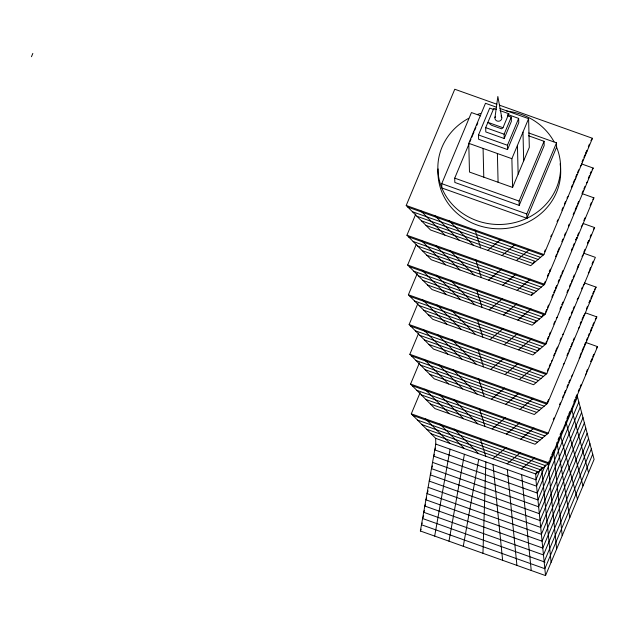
<?xml version="1.0" encoding="UTF-8"?>
<svg xmlns="http://www.w3.org/2000/svg" width="629" height="629" viewBox="0 0 629 629"><rect width="100%" height="100%" fill="white"/><g stroke="black" fill="none" stroke-linecap="round" stroke-linejoin="round"><path stroke-width="0.94" d="M482.954 553.292L485.863 461.93M494.96 117.694L497.846 96.504L501.745 117.426M576.99 395.098L594.098 459.351L545.54 575.59L420.369 530.994L435.795 444.098L435.653 438.35L411.295 413.827L420.18 392.575M434.67 536.089L450.097 449.192M448.98 541.184L464.406 454.287M463.282 546.286L478.708 459.382M31.45 56.728L32.834 53.41M499.473 105.169L592.455 138.294L543.904 254.533L530.703 265.674L430.558 229.994L406.208 205.479L454.767 89.239L496.784 104.21M581.566 163.917L593.186 168.061L544.628 284.3L531.426 295.433L431.29 259.761L406.932 235.238L415.816 213.986M582.289 193.685L593.91 197.828L545.359 314.06L532.158 325.201L432.013 289.521L407.663 265.006L416.17 244.634M528.769 132.978L556.5 142.862L556.602 147.17L526.898 218.279L441.849 187.985L441.747 183.668L471.451 112.56L480.698 115.854M499.992 108.455L528.604 118.653L529.311 147.383L512.588 187.411L469.478 172.055L468.77 143.326L485.494 103.29L496.367 107.166M528.431 135.73L544.069 141.297L544.171 145.606L519.2 205.384L454.822 182.449L454.72 178.141L469.092 143.719M469.855 141.91L470.987 139.19M471.742 137.381L474.014 131.948M474.769 130.14L475.909 127.42M476.664 125.611L477.796 122.891M583.02 223.444L594.641 227.588L546.082 343.827L532.881 354.968L432.744 319.288L408.386 294.773L417.271 273.513M507.807 114.533L518.658 118.401L518.76 122.71L507.54 149.568L478.614 139.261L478.512 134.952L489.732 108.094L494.252 109.705M507.579 115.783L511.267 117.096L511.369 121.405L504.222 138.514L485.8 131.948L485.69 127.64L493.765 108.385L496.423 109.328M583.743 253.212L595.364 257.355L546.813 373.595L533.612 384.728L433.467 349.056L409.117 324.533L417.994 303.28M502.98 127.726L487.923 122.364L491.516 125.234L501.549 128.811L502.98 127.726L508.822 113.747L499.969 110.594M584.475 282.979L596.095 287.123L547.537 403.354L534.336 414.495L434.199 378.815L409.841 354.3L418.725 333.048M504.222 138.514L504.12 134.205L511.267 117.096M507.54 149.568L507.438 145.26L518.658 118.401M586.094 313.061L596.819 316.882L548.268 433.122L535.067 444.263L434.922 408.583L410.572 384.067L419.449 362.807M512.588 187.411L511.88 158.681L528.604 118.653M519.2 205.384L519.09 201.076L544.069 141.297M526.898 218.279L526.795 213.97L556.5 142.862M435.504 448.123L434.765 449.9L536.576 486.17L545.453 464.917M434.395 454.366L433.656 456.135L537.26 493.05L577.453 396.836M432.548 465.955L431.439 468.613L538.644 506.801L580.229 407.254M431.069 473.079L430.33 474.848L539.336 513.681L581.613 412.467M429.961 479.314L429.222 481.091L540.02 520.56L583.004 417.672M428.121 490.911L427.012 493.561L541.404 534.32L585.78 428.097M426.643 498.034L425.904 499.803L542.096 541.199L587.164 433.302M425.534 504.269L424.795 506.038L542.78 548.079L588.555 438.515M424.426 510.504L423.687 512.281L543.472 554.951L589.939 443.72M423.694 515.859L422.578 518.516L545.06 562.153M422.216 522.982L421.477 524.759L544.856 568.71L592.715 454.146M420.369 530.994L421.108 529.225M533.903 261.821L533.164 263.59L426.014 225.418M544.486 251.742L545.225 249.972M550.776 236.685L551.515 234.916M557.066 221.628L557.805 219.859M561.846 210.188L562.939 207.562M564.402 204.071L565.502 201.445M571.344 187.466L572.437 184.84M573.168 183.094L574.261 180.468M575.739 176.93L576.848 174.272M577.595 172.503L578.704 169.846M582.029 161.873L583.138 159.216M583.877 157.447L584.994 154.789M585.733 153.02L586.841 150.362M588.319 146.816L589.428 144.159M531.426 295.433L532.165 293.664M545.217 281.509L543.739 285.047L408.583 236.897M547.434 276.194L548.543 273.536M550.399 269.11L549.282 271.767L550.178 271.013M555.572 256.711L556.689 254.053M557.428 252.284L559.275 247.857M561.846 241.701L562.939 239.075M564.402 235.584L565.495 232.958M568.419 225.968L569.151 224.223M573.161 214.607L574.261 211.981M575.732 208.466L576.84 205.809M577.579 204.04L578.688 201.382M582.022 193.41L583.13 190.752M583.869 188.983L584.978 186.326M588.312 178.353L589.42 175.695M590.159 173.926L591.268 171.269M535.358 321.356L534.619 323.125L427.468 284.953M542.741 315.121L542.001 316.89L413.851 271.233M545.571 312.157L546.68 309.499M547.427 307.73L548.535 305.073M551.861 297.1L552.97 294.443M553.709 292.674L554.825 290.016M556.673 285.59L555.564 288.247L556.453 287.492M558.151 282.044L559.26 279.386M559.999 277.617L561.115 274.959M561.839 273.214L562.939 270.588M571.336 250.491L572.429 247.865M573.161 246.12L574.253 243.494M576.824 237.345L575.716 240.003L577.265 237.676M577.564 235.576L578.68 232.919M583.854 220.52L584.962 217.862M590.144 205.463L591.252 202.805M538.542 349.04L537.803 350.809L423.655 310.144M546.672 341.036L545.194 344.582L410.037 296.424M547.411 339.267L548.519 336.609M549.259 334.84L550.367 332.183M553.701 324.21L554.809 321.553M559.991 309.154L561.099 306.496M562.931 302.101L561.839 304.727L562.735 303.972M566.949 292.493L568.05 289.867M569.504 286.368L570.605 283.75M571.329 282.004L572.429 279.378M573.161 277.633L574.253 275.007M577.556 267.105L578.664 264.455M583.846 252.056L584.954 249.398M587.911 242.314L588.65 240.537M590.136 236.999L591.244 234.342M547.395 370.803L548.512 368.146M549.251 366.377L550.359 363.719M553.685 355.747L554.794 353.089M555.541 351.32L556.649 348.663M559.975 340.69L561.084 338.032M568.773 319.634L569.866 317.008M571.329 313.517L572.421 310.891M573.153 309.146L574.253 306.52M581.613 288.9L582.352 287.131M589.774 269.361L590.529 267.561M592.031 263.968L593.155 261.271M548.496 399.682L546.648 404.109L411.492 355.959M566.949 355.519L568.042 352.893M568.773 351.147L569.866 348.521M571.329 345.03L572.421 342.404M573.153 340.659L574.246 338.032M580.119 323.982L581.227 321.325M581.967 319.556L583.075 316.898M586.409 308.925L587.517 306.268M590.104 300.072L588.996 302.73L590.545 300.403M590.851 298.295L591.96 295.638M592.699 293.869L593.807 291.211M553.292 419.7L554.031 417.931M559.582 404.651L560.321 402.875M562.538 397.567L563.655 394.91M564.386 393.149L565.479 390.523M566.941 387.032L568.034 384.405M568.765 382.66L569.866 380.034M580.103 355.519L581.22 352.861M581.959 351.092L583.806 346.658M584.545 344.889L585.654 342.231M586.393 340.462L587.502 337.804M588.249 336.035L589.357 333.378M590.835 329.832L591.944 327.174M592.683 325.405L593.792 322.748M536.529 472.253L535.79 474.022L535.932 479.77L545.54 575.59M540.374 469.148L535.932 479.77L435.795 444.098M541.459 468.102L540.712 469.871L426.564 429.206M549.211 460.978L548.103 463.636L412.946 415.486M549.95 459.209L551.059 456.552M551.798 454.783L553.654 450.356L554.542 449.601M558.088 439.726L559.197 437.069M560.683 433.53L561.791 430.873M566.941 418.544L568.034 415.918M568.765 414.173L569.858 411.547M573.876 401.939L574.969 399.313M575.7 397.567L576.801 394.941M578.255 391.45L579.356 388.824M580.095 387.055L581.204 384.398M586.385 371.998L587.494 369.341M590.82 361.368L591.936 358.711M592.675 356.942L593.784 354.284M435.653 438.35L535.79 474.022L548.991 462.889L597.55 346.65L585.929 342.506M578.845 402.049L537.952 499.929L432.548 462.37M584.388 422.885L540.712 527.44L428.121 487.326M544.164 561.831L591.323 448.933M507.375 116.208L508.822 113.747M590.906 140.621L592.455 138.294M585.874 153.13L586.912 151.581M580.323 166.41L581.361 164.861M574.78 179.697L575.81 178.149M592.156 169.61L593.186 168.061M586.605 182.89L587.635 181.341M574.992 210.235L576.534 207.916M592.88 199.369L593.91 197.828M581.267 226.715L582.816 224.396M593.611 229.137L594.641 227.588M587.541 243.195L589.09 240.876M581.99 256.483L583.539 254.155M576.958 268.992L577.988 267.443M588.272 272.962L589.821 270.635M583.24 285.472L584.27 283.923M577.17 299.53L578.719 297.21M594.547 289.442L596.095 287.123M583.445 316.01L584.994 313.69M578.413 328.519L579.451 326.97M595.278 319.21L596.819 316.882M590.238 331.719L591.276 330.17M584.695 344.999L585.725 343.45M579.144 358.286L580.174 356.737M596.52 348.199L597.55 346.65M590.969 361.478L591.999 359.93M585.418 374.766L586.448 373.217M566.957 197.954L568.176 196.413M570.597 346.776L571.816 345.235M571.321 376.543L572.547 375.002M487.782 250.381L500.983 239.24M502.091 255.476L515.293 244.343M488.513 280.149L501.714 269.008M516.393 260.571L529.594 249.438M502.815 285.244L516.016 274.102M489.236 309.908L502.437 298.775M517.124 290.339L530.326 279.197M503.546 315.011L516.747 303.87M489.967 339.676L503.169 328.535M517.848 320.106L531.049 308.965M504.269 344.771L517.47 333.637M490.691 369.443L503.892 358.302M518.579 349.866L531.78 338.732M556.288 318.015L557.184 317.26M505.001 374.538L518.202 363.397M562.57 334.494L563.458 333.74M491.422 399.203L504.623 388.069M519.302 379.633L532.504 368.492M557.019 347.774L557.907 347.019M551.468 361.062L552.356 360.307M505.724 404.305L518.925 393.164M563.293 364.254L564.189 363.507M492.145 428.97L505.346 417.829M520.034 409.4L533.235 398.259M506.455 434.065L519.656 422.932M492.877 458.738L506.078 447.596M520.757 439.16L533.958 428.027M507.178 463.832L520.38 452.691M521.488 468.927L534.689 457.786M485.69 127.64L504.12 134.205M478.512 134.952L507.438 145.26M468.77 143.326L511.88 158.681M454.72 178.141L519.09 201.076M441.747 183.668L526.795 213.97M406.208 205.479L543.904 254.533M407.851 207.13L543.008 255.288M412.396 211.706L540.547 257.363M416.933 216.274L538.086 259.439M421.477 220.85L535.625 261.515M406.932 235.238L544.628 284.3M413.119 241.473L541.278 287.131M417.664 246.041L538.809 289.206M422.201 250.617L536.348 291.282M426.745 255.185L533.887 293.358M407.663 265.006L545.359 314.06M409.306 266.665L544.462 314.815M418.387 275.809L539.54 318.966M422.932 280.377L537.08 321.049M408.386 294.773L546.082 343.827M414.574 301L542.733 346.658M419.118 305.568L540.264 348.733M428.2 314.712L535.342 352.885M409.117 324.533L546.813 373.595M410.761 326.192L545.917 374.341M415.305 330.768L543.456 376.425M419.842 335.336L540.995 378.501M424.386 339.912L538.534 380.576M428.923 344.48L536.073 382.652M409.841 354.3L547.537 403.354M416.028 360.527L544.187 406.185M420.573 365.103L541.718 408.26M425.11 369.671L539.257 410.344M429.654 374.247L536.796 412.42M410.572 384.067L548.268 433.122M412.215 385.719L547.372 433.876M416.76 390.294L544.911 435.952M421.296 394.863L542.45 438.028M425.841 399.439L539.989 440.103M430.385 404.007L537.528 442.179M411.295 413.827L548.991 462.889M417.483 420.062L545.642 465.719M422.028 424.63L543.181 467.795M431.109 433.774L538.251 471.947M449.122 220.763L473.48 245.286M434.82 215.668L459.17 240.184M420.51 210.573L444.868 235.089M449.853 250.531L474.203 275.046M435.543 245.436L459.901 269.951M421.241 240.341L445.591 264.856M450.576 280.298L474.934 304.813M436.274 275.203L460.625 299.719M421.965 270.1L446.323 294.624M451.308 310.058L475.658 334.581M436.998 304.963L461.356 329.478M422.696 299.868L447.046 324.383M452.031 339.825L476.389 364.34M437.729 334.73L462.079 359.245M423.419 329.635L447.777 354.151M452.762 369.593L477.112 394.108M438.452 364.498L462.81 389.013M424.15 359.395L448.501 383.918M453.485 399.352L477.843 423.875M439.184 394.257L463.534 418.772M424.874 389.162L449.232 413.678M454.217 429.12L478.567 453.635M439.907 424.025L464.265 448.54M425.605 418.93L449.955 443.445M475.052 230.002L480.627 247.834M475.783 259.769L481.358 277.593M476.507 289.537L482.081 307.361M477.238 319.296L482.813 337.128M477.961 349.064L483.536 366.888M478.693 378.831L484.267 396.655M479.416 408.591L484.99 426.423M480.147 438.358L485.722 456.182M571.447 408.386L588.547 472.638M565.896 421.666L583.004 485.918M560.117 434.081L577.453 499.206M556.917 442.352L569.819 517.47M553.654 450.616L562.192 535.735M548.016 463.038L556.641 549.023M541.663 468.314L551.09 562.302M521.63 474.675L531.238 570.495M507.32 469.58L516.928 565.4M493.018 464.485L502.626 560.297M522.982 132.114L523.682 160.843M517.431 145.393L518.139 174.131M497.382 153.515L498.089 182.245M483.08 148.42L483.78 177.15M560.109 163.713A61.383 56.909 -1.4 0 1 501.926 228.736A61.383 56.909 -1.4 0 1 438.051 168.918M556.602 147.17A61.383 56.909 -1.4 0 1 523.996 219.568A61.383 56.909 -1.4 0 1 444.444 193.425A61.383 56.909 -1.4 0 1 468.723 118.291M477.435 114.447A61.383 56.909 -1.4 0 1 480.47 113.448M506.659 111.058A61.383 56.909 -1.4 0 1 554.015 141.729M501.006 115.995A3.436 3.184 -1.4 0 1 500.896 120.21A3.436 3.184 -1.4 0 1 496.375 120.65A3.436 3.184 -1.4 0 1 495.353 116.554"/></g></svg>
